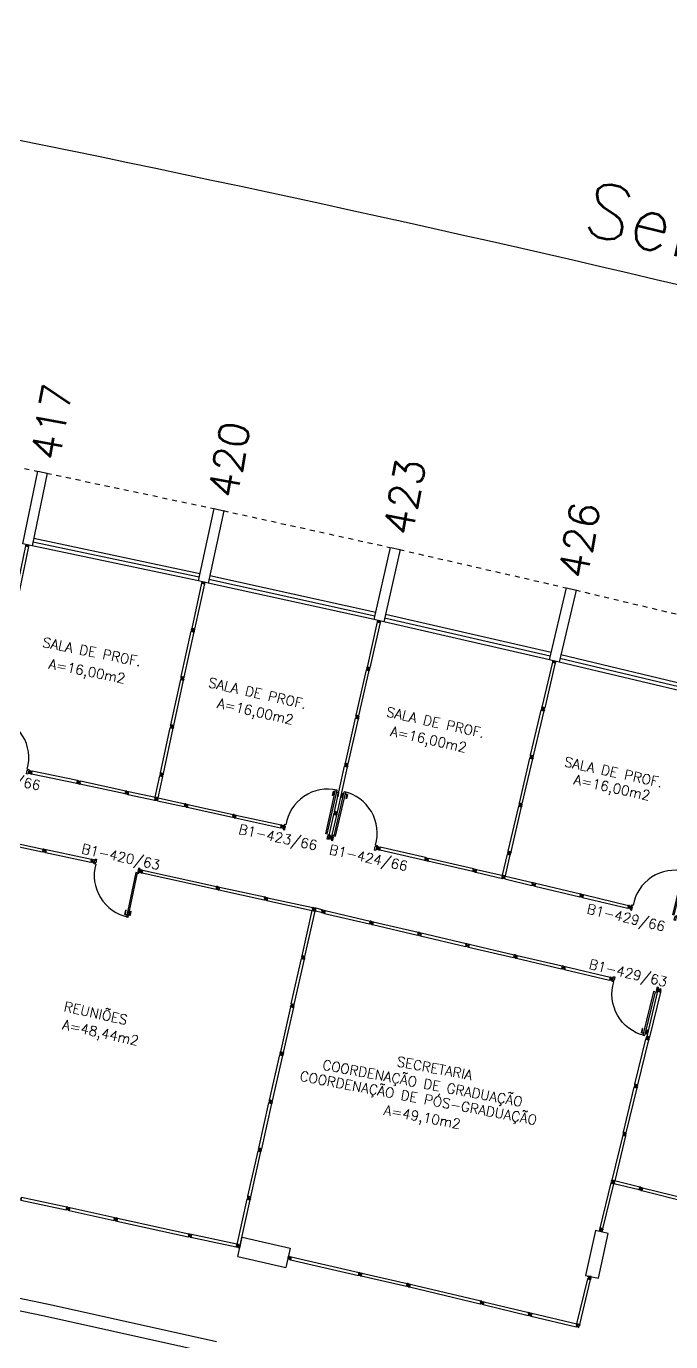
# Model space of a CAD drawing. Extents: x 26 to 324, y 73 to 188.
# Drawn here: x 267.13 to 280.2, y 152.13 to 178.81 of the extents above; entities that cross this region are included whole.
import ezdxf

# ---------------------------------------------------------------- set-up
doc = ezdxf.new("R2010")
doc.units = 0
doc.header["$LTSCALE"] = 0.01
doc.header["$MEASUREMENT"] = 0
doc.linetypes.add('HIDDEN2', pattern=[0.1875, 0.125, -0.0625])
doc.layers.get('0').update_dxf_attribs({"linetype": 'CONTINUOUS'})
doc.layers.get('DEFPOINTS').update_dxf_attribs({"linetype": 'CONTINUOUS'})
for name, color, linetype in [('BANC', 2, 'CONTINUOUS'), ('DIV', 2, 'CONTINUOUS'), ('ESQ', 1, 'CONTINUOUS'), ('ESTR', 3, 'CONTINUOUS'), ('NOPILAR1', 2, 'CONTINUOUS'), ('PROJ', 1, 'HIDDEN2'), ('TEXTO', 2, 'CONTINUOUS'), ('TEXTO-ENDEREÇO', 2, 'CONTINUOUS'), ('USO1', 2, 'CONTINUOUS'), ('ÁREA', 2, 'CONTINUOUS')]:
    doc.layers.add(name, color=color, linetype=linetype)
doc.styles.add('1', font='romans.shx')
doc.styles.add('NOPILAR', font='simplex.shx', dxfattribs={"height": 0.6})
doc.styles.add('UNB-100', font='simplex.shx', dxfattribs={"height": 0.2})
doc.styles.add('UNB-100-1', font='simplex.shx', dxfattribs={"height": 0.2})
doc.dimstyles.new('1-600', dxfattribs={"dimtxt": 1.1, "dimasz": 2.5, "dimexe": 2, "dimexo": 4, "dimgap": 0.2, "dimtad": 1, "dimdec": 0, "dimzin": 4, "dimdsep": 46, "dimlunit": 6, "dimtxsty": '1', "dimblk1": 'NONE', "dimblk2": 'NONE', "dimsah": 1, "dimcen": 0, "dimclrd": 2, "dimclre": 2, "dimclrt": 2, "dimadec": 0, "dimazin": 0, "dimtfac": 1, "dimtdec": 0, "dimtmove": 2, "dimatfit": 3, "dimldrblk": 'NONE', "dimfxl": 0, "dimtolj": 1, "dimtzin": 0, "dimarcsym": 0})

# ---------------------------------------------------------------- blocks, each defined once
blk = doc.blocks.new('DIVMT-SLC')
for p, q in [((-0.03, 0.03), (-0.03, 0.006)), ((-0.008, 0.03), (-0.03, 0.03)), ((-0.0185, 0.006), (-0.03, 0.006)), ((-0.0185, -0.006), (-0.0185, 0.006)), ((-0.008, 0.03), (-0.008, 0.02)), ((-0.008, 0.02), (0.008, 0.02)), ((-0.0051, 0), (0.0051, 0)), ((0.0051, 0), (-0.0051, 0)), ((-0.0051, 0), (0.0051, 0)), ((0, -0.0051), (0, 0.0051)), ((0, 0.0051), (0, -0.0051)), ((0.008, 0.03), (0.008, 0.02)), ((0.008, 0.03), (0.03, 0.03)), ((0.0205, 0.006), (0.03, 0.006)), ((0.0205, -0.006), (0.0205, 0.006)), ((0.0205, 0.006), (0.0205, -0.006)), ((0.0205, 0.006), (0.03, 0.006)), ((0.97, 0.03), (0.03, 0.03)), ((0.03, 0.006), (0.03, 0.03)), ((0.03, -0.03), (0.03, 0.03)), ((0.03, -0.005), (0.03, 0.005)), ((0.97, -0.03), (0.97, 0.03)), ((0.97, 0.03), (0.97, 0.009)), ((0.97, 0.009), (0.97, 0.027)), ((0.9795, 0.006), (0.97, 0.006)), ((0.97, -0.005), (0.97, 0.005)), ((0.9795, 0.006), (0.9795, -0.006)), ((1.0051, 0), (0.9949, 0)), ((1, 0.0051), (1, -0.0051)), ((-0.0185, -0.006), (-0.03, -0.006)), ((-0.03, -0.03), (-0.03, -0.006)), ((-0.008, -0.03), (-0.03, -0.03)), ((-0.008, -0.03), (-0.008, -0.02)), ((-0.008, -0.02), (0.008, -0.02)), ((0.008, -0.03), (0.008, -0.02)), ((0.008, -0.03), (0.03, -0.03)), ((0.0205, -0.006), (0.03, -0.006)), ((0.0205, -0.006), (0.03, -0.006)), ((0.03, -0.006), (0.03, -0.03)), ((0.97, -0.03), (0.03, -0.03)), ((0.9795, -0.006), (0.97, -0.006)), ((0.97, -0.009), (0.97, -0.027))]:
    blk.add_line(p, q)
blk = doc.blocks.new('MTT-SLC')
for p, q in [((-0.008, 0.03), (-0.03, 0.03)), ((-0.03, 0.03), (-0.03, 0.006)), ((-0.0185, 0.006), (-0.03, 0.006)), ((-0.0185, -0.006), (-0.0185, 0.006)), ((-0.008, 0.03), (-0.008, 0.02)), ((-0.008, 0.02), (0.008, 0.02)), ((-0.0051, 0), (0.0051, 0)), ((0, -0.0051), (0, 0.0051)), ((0.008, 0.03), (0.03, 0.03)), ((0.008, 0.03), (0.008, 0.02)), ((0.0205, -0.006), (0.0205, 0.006)), ((0.0205, 0.006), (0.03, 0.006)), ((0.03, 0.006), (0.03, 0.03)), ((-0.03, -0.03), (-0.03, -0.006)), ((-0.0185, -0.006), (-0.03, -0.006)), ((-0.008, -0.03), (-0.03, -0.03)), ((-0.008, -0.02), (0.008, -0.02)), ((-0.008, -0.03), (-0.008, -0.02)), ((0.008, -0.03), (0.008, -0.02)), ((0.008, -0.03), (0.03, -0.03)), ((0.0205, -0.006), (0.03, -0.006)), ((0.03, -0.006), (0.03, -0.03))]:
    blk.add_line(p, q)
blk = doc.blocks.new('DIV-SLC')
for p, q in [((-0.0051, 0), (0.0051, 0)), ((0, -0.0051), (0, 0.0051)), ((0.0205, 0.006), (0.03, 0.006)), ((0.0205, -0.006), (0.0205, 0.006)), ((0.03, 0.03), (0.97, 0.03)), ((0.03, 0.03), (0.03, -0.03)), ((0.03, 0.009), (0.03, 0.027)), ((0.03, 0.005), (0.03, -0.005)), ((0.97, 0.03), (0.97, -0.03)), ((0.9795, 0.006), (0.97, 0.006)), ((0.97, 0.005), (0.97, -0.005)), ((0.9795, -0.006), (0.9795, 0.006)), ((1.0051, 0), (0.9949, 0)), ((0.9949, 0), (1.0051, 0)), ((1, -0.0051), (1, 0.0051)), ((0.0205, -0.006), (0.03, -0.006)), ((0.03, -0.03), (0.03, -0.009)), ((0.03, -0.009), (0.03, -0.027)), ((0.03, -0.03), (0.97, -0.03)), ((0.9795, -0.006), (0.97, -0.006))]:
    blk.add_line(p, q)
blk = doc.blocks.new('PDV2E-SLC')
at = {"layer": 'DIV', "color": 1}
for p, q in [((0.023, 0.925), (0.063, 0.925)), ((0.023, 0.925), (0.023, 0.835)), ((0.033, 0.835), (0.023, 0.835)), ((0.033, 0.915), (0.063, 0.915)), ((0.033, 0.915), (0.033, 0.835)), ((0.138, 0.925), (0.097, 0.925)), ((0.128, 0.915), (0.097, 0.915)), ((0.128, 0.915), (0.128, 0.835)), ((0.128, 0.835), (0.137, 0.835)), ((0.138, 0.925), (0.138, 0.835))]:
    blk.add_line(p, q, dxfattribs=at)
at = {"layer": 'DIV'}
for p, q in [((0.065, 0.05), (0.065, 0.965)), ((0.095, 0.965), (0.065, 0.965)), ((0.095, 0.05), (0.095, 0.965)), ((0.049, 0.05), (0.029, 0.05)), ((0.029, 0.05), (0.029, 0.035)), ((0.029, 0.035), (0.029, -0.035)), ((0.049, 0.02), (0.049, 0.05)), ((0.049, 0.02), (0.059, 0.02)), ((0.059, -0.05), (0.059, 0.02)), ((0.065, 0.05), (0.095, 0.05)), ((0.928, -0.05), (0.928, 0.02)), ((0.938, 0.02), (0.928, 0.02)), ((0.938, 0.05), (0.958, 0.05)), ((0.938, 0.02), (0.938, 0.05)), ((0.958, 0.05), (0.958, 0.035)), ((0.958, 0.035), (0.958, -0.035)), ((0.029, -0.035), (0.029, -0.05)), ((0.029, -0.05), (0.059, -0.05)), ((0.958, -0.05), (0.928, -0.05)), ((0.958, -0.035), (0.958, -0.05))]:
    blk.add_line(p, q, dxfattribs=at)
at = {"layer": 'DIV', "color": 1}
blk.add_arc((0.062, 0.1), 0.865, 356.6786, 90, dxfattribs=at)
blk = doc.blocks.new('DIVINI-SLC')
for p, q in [((-0.005, 0), (0.005, 0)), ((-0.005, 0), (0.005, 0)), ((0.008, 0.02), (0, 0.02)), ((0, 0.001), (0, 0.02)), ((0, -0.005), (0, 0.005)), ((0, -0.005), (0, 0.005)), ((0, -0.02), (0, 0.001)), ((0.008, 0.03), (0.03, 0.03)), ((0.008, 0.03), (0.008, 0.02)), ((0.02, 0.006), (0.03, 0.006)), ((0.02, 0.006), (0.02, -0.006)), ((0.02, -0.006), (0.02, 0.006)), ((0.02, 0.006), (0.03, 0.006)), ((0.02, -0.004), (0.02, 0.004)), ((0.023, 0.006), (0.027, 0.006)), ((0.03, -0.03), (0.03, 0.03)), ((0.03, 0.03), (0.03, -0.03)), ((0.03, 0.03), (0.97, 0.03)), ((0.03, 0.009), (0.03, 0.027)), ((0.03, 0.009), (0.03, 0.027)), ((0.03, -0.005), (0.03, 0.005)), ((0.03, 0.005), (0.03, -0.005)), ((0.97, 0.03), (0.97, -0.03)), ((0.98, 0.006), (0.97, 0.006)), ((0.97, 0.005), (0.97, -0.005)), ((0.98, -0.006), (0.98, 0.006)), ((0.995, 0), (1.005, 0)), ((1.005, 0), (0.995, 0)), ((1, -0.005), (1, 0.005)), ((0, -0.02), (0.008, -0.02)), ((0.008, -0.03), (0.008, -0.02)), ((0.008, -0.03), (0.03, -0.03)), ((0.02, -0.006), (0.03, -0.006)), ((0.02, -0.006), (0.03, -0.006)), ((0.023, -0.006), (0.027, -0.006)), ((0.03, -0.009), (0.03, -0.027)), ((0.03, -0.009), (0.03, -0.027)), ((0.03, -0.03), (0.03, -0.009)), ((0.03, -0.03), (0.97, -0.03)), ((0.98, -0.006), (0.97, -0.006))]:
    blk.add_line(p, q)
blk = doc.blocks.new('MDIVMT-SLC')
for p, q in [((-0.03, 0.03), (-0.03, 0.006)), ((-0.008, 0.03), (-0.03, 0.03)), ((-0.0185, 0.006), (-0.03, 0.006)), ((-0.0185, -0.006), (-0.0185, 0.006)), ((-0.008, 0.03), (-0.008, 0.02)), ((-0.008, 0.02), (0.008, 0.02)), ((-0.0051, 0), (0.0051, 0)), ((-0.0051, 0), (0.0051, 0)), ((0, -0.0051), (0, 0.0051)), ((0, -0.0051), (0, 0.0051)), ((0.008, 0.03), (0.008, 0.02)), ((0.008, 0.03), (0.03, 0.03)), ((0.0205, 0.006), (0.03, 0.006)), ((0.0205, -0.006), (0.0205, 0.006)), ((0.0205, 0.006), (0.03, 0.006)), ((0.0205, -0.006), (0.0205, 0.006)), ((0.03, 0.03), (0.03, -0.03)), ((0.03, 0.03), (0.47, 0.03)), ((0.03, 0.006), (0.03, 0.03)), ((0.03, 0.009), (0.03, 0.027)), ((0.03, 0.005), (0.03, -0.005)), ((0.47, 0.03), (0.47, -0.03)), ((0.4795, 0.006), (0.47, 0.006)), ((0.47, 0.005), (0.47, -0.005)), ((0.4795, -0.006), (0.4795, 0.006)), ((0.4949, 0), (0.5051, 0)), ((0.5051, 0), (0.4949, 0)), ((0.5, -0.0051), (0.5, 0.0051)), ((-0.0185, -0.006), (-0.03, -0.006)), ((-0.03, -0.03), (-0.03, -0.006)), ((-0.008, -0.03), (-0.03, -0.03)), ((-0.008, -0.03), (-0.008, -0.02)), ((-0.008, -0.02), (0.008, -0.02)), ((0.008, -0.03), (0.008, -0.02)), ((0.008, -0.03), (0.03, -0.03)), ((0.0205, -0.006), (0.03, -0.006)), ((0.0205, -0.006), (0.03, -0.006)), ((0.03, -0.006), (0.03, -0.03)), ((0.03, -0.03), (0.03, -0.009)), ((0.03, -0.009), (0.03, -0.027)), ((0.03, -0.03), (0.47, -0.03)), ((0.4795, -0.006), (0.47, -0.006))]:
    blk.add_line(p, q)
blk = doc.blocks.new('PDV2D-SLC')
at = {"layer": 'DIV'}
for p, q in [((0.03, 0.05), (0.06, 0.05)), ((0.03, 0.035), (0.03, 0.05)), ((0.03, -0.035), (0.03, 0.035)), ((0.06, 0.05), (0.06, -0.02)), ((0.941, 0.05), (0.941, -0.02)), ((0.971, 0.05), (0.941, 0.05)), ((0.971, 0.035), (0.971, 0.05)), ((0.971, -0.035), (0.971, 0.035)), ((0.03, -0.05), (0.03, -0.035)), ((0.05, -0.05), (0.03, -0.05)), ((0.05, -0.02), (0.06, -0.02)), ((0.05, -0.02), (0.05, -0.05)), ((0.079, -0.05), (0.109, -0.05)), ((0.079, -0.05), (0.079, -0.965)), ((0.109, -0.05), (0.109, -0.965)), ((0.951, -0.02), (0.941, -0.02)), ((0.951, -0.02), (0.951, -0.05)), ((0.951, -0.05), (0.971, -0.05)), ((0.971, -0.05), (0.971, -0.035)), ((0.109, -0.965), (0.079, -0.965))]:
    blk.add_line(p, q, dxfattribs=at)
at = {"layer": 'DIV', "color": 1}
for p, q in [((0.036, -0.925), (0.036, -0.835)), ((0.046, -0.835), (0.036, -0.835)), ((0.036, -0.925), (0.076, -0.925)), ((0.046, -0.915), (0.046, -0.835)), ((0.046, -0.915), (0.076, -0.915)), ((0.141, -0.915), (0.111, -0.915)), ((0.151, -0.925), (0.111, -0.925)), ((0.141, -0.915), (0.141, -0.835)), ((0.141, -0.835), (0.151, -0.835)), ((0.151, -0.925), (0.151, -0.835))]:
    blk.add_line(p, q, dxfattribs=at)
blk.add_arc((0.076, -0.1), 0.865, 270, 3.3214, dxfattribs=at)
blk = doc.blocks.new('*D31')
at = {"color": 2, "linetype": 'ByBlock'}
for p, q in [((264.745, 174.395), (265.62, 178.807)), ((300.445, 165.72), (301.692, 170.041))]:
    blk.add_line(p, q, dxfattribs=at)
blk.add_arc((180.759, -249.008), 434.15, 73.90244, 78.78048, dxfattribs=at)
at = {"layer": 'DEFPOINTS', "color": 0, "linetype": 'ByBlock'}
for p in [(289.253, 171.368), (263.967, 170.471), (263.675, 169), (299.336, 161.877), (298.92, 160.435)]:
    blk.add_point(p, dxfattribs=at)
at = {"color": 2, "linetype": 'ByBlock', "insert": (283.498, 173.772), "char_height": 1.1, "attachment_point": 5, "rotation": 346.3415, "style": '1'}
blk.add_mtext('\\A1;Serviço Social', dxfattribs=at)
blk = doc.blocks.new('_NONE')
at = {"color": 0, "linetype": 'ByBlock'}
blk.add_circle((0, 0), 0.25, dxfattribs=at)
blk = doc.blocks.new('PILAR-SLC')
blk.add_lwpolyline([(0.2, 0), (0.2, -1.5), (0, -1.5), (0, 0)], close=True)

msp = doc.modelspace()

# ---------------------------------------------------------------- linework, layer by layer
at = {"layer": 'BANC'}
for p, q in [((267.552, 152.891), (264.11, 153.62)), ((267.5, 152.647), (264.058, 153.375)), ((270.99, 152.133), (267.554, 152.891)), ((270.936, 151.889), (267.5, 152.647))]:
    msp.add_line(p, q, dxfattribs=at)
at = {"layer": 'DIV'}
for p, q in [((269.853, 163.665), (269.841, 163.606)), ((269.848, 163.64), (269.846, 163.631)), ((269.855, 163.628), (269.846, 163.63)), ((269.857, 163.639), (269.848, 163.641)), ((269.855, 163.628), (269.857, 163.639)), ((269.881, 163.628), (269.871, 163.63)), ((269.871, 163.63), (269.881, 163.628)), ((269.875, 163.624), (269.877, 163.634)), ((269.136, 163.241), (269.141, 163.264)), ((269.153, 163.262), (269.141, 163.264)), ((269.149, 163.299), (269.144, 163.276)), ((269.155, 163.274), (269.144, 163.276)), ((269.17, 163.295), (269.149, 163.299)), ((269.153, 163.262), (269.155, 163.274)), ((269.167, 163.265), (269.177, 163.263)), ((269.167, 163.265), (269.177, 163.263)), ((269.17, 163.295), (269.168, 163.285)), ((269.168, 163.285), (269.184, 163.282)), ((269.171, 163.259), (269.173, 163.269)), ((269.171, 163.259), (269.173, 163.269)), ((269.186, 163.292), (269.184, 163.282)), ((269.186, 163.292), (269.207, 163.287)), ((269.191, 163.254), (269.193, 163.266)), ((269.191, 163.254), (269.193, 163.266)), ((269.191, 163.254), (269.2, 163.252)), ((269.191, 163.254), (269.2, 163.252)), ((269.193, 163.266), (269.203, 163.264)), ((269.193, 163.266), (269.203, 163.264)), ((269.207, 163.287), (269.195, 163.228)), ((269.2, 163.252), (269.195, 163.228)), ((269.195, 163.228), (269.2, 163.249)), ((269.2, 163.249), (269.196, 163.231)), ((269.202, 163.263), (269.2, 163.253)), ((269.203, 163.264), (269.207, 163.287)), ((269.203, 163.267), (269.207, 163.284)), ((269.207, 163.287), (269.75, 163.174)), ((269.158, 163.236), (269.136, 163.241)), ((269.158, 163.236), (269.16, 163.246)), ((269.16, 163.246), (269.176, 163.243)), ((269.174, 163.233), (269.176, 163.243)), ((269.174, 163.233), (269.195, 163.228)), ((269.195, 163.228), (269.738, 163.115)), ((269.793, 163.103), (270.337, 162.983)), ((269.806, 163.162), (270.35, 163.042)), ((270.35, 163.042), (270.337, 162.983)), ((270.342, 163.007), (270.337, 162.983)), ((270.358, 162.978), (270.337, 162.983)), ((270.344, 163.017), (270.342, 163.008)), ((270.351, 163.005), (270.342, 163.007)), ((270.351, 163.005), (270.342, 163.007)), ((270.345, 163.018), (270.35, 163.042)), ((270.354, 163.016), (270.345, 163.018)), ((270.354, 163.016), (270.345, 163.018)), ((270.371, 163.037), (270.35, 163.042)), ((270.351, 163.005), (270.354, 163.016)), ((270.354, 163.016), (270.351, 163.005)), ((270.358, 162.978), (270.361, 162.988)), ((270.376, 162.985), (270.361, 162.988)), ((270.378, 163.005), (270.368, 163.007)), ((270.368, 163.007), (270.378, 163.005)), ((270.378, 163.005), (270.368, 163.007)), ((270.371, 163.037), (270.369, 163.027)), ((270.385, 163.024), (270.369, 163.027)), ((270.372, 163.001), (270.374, 163.011)), ((270.374, 163.011), (270.372, 163.001)), ((270.374, 162.975), (270.376, 162.985)), ((270.387, 163.034), (270.385, 163.024)), ((270.387, 163.034), (270.408, 163.029)), ((270.392, 163.008), (270.389, 162.996)), ((270.389, 162.996), (270.401, 162.994)), ((270.392, 163.008), (270.403, 163.005)), ((270.396, 162.97), (270.401, 162.994)), ((270.408, 163.029), (270.403, 163.005)), ((270.374, 162.975), (270.396, 162.97)), ((265.96, 162.383), (267.464, 162.065)), ((265.972, 162.442), (267.476, 162.123)), ((267.476, 162.123), (267.464, 162.065)), ((267.469, 162.088), (267.464, 162.065)), ((267.485, 162.06), (267.464, 162.065)), ((267.471, 162.099), (267.469, 162.089)), ((267.478, 162.086), (267.469, 162.088)), ((267.478, 162.086), (267.469, 162.088)), ((267.471, 162.1), (267.476, 162.123)), ((267.48, 162.098), (267.471, 162.1)), ((267.48, 162.098), (267.471, 162.1)), ((267.497, 162.119), (267.476, 162.123)), ((267.478, 162.086), (267.48, 162.098)), ((267.48, 162.098), (267.478, 162.086)), ((267.485, 162.06), (267.487, 162.07)), ((267.503, 162.067), (267.487, 162.07)), ((267.504, 162.087), (267.494, 162.089)), ((267.494, 162.089), (267.504, 162.087)), ((267.504, 162.087), (267.494, 162.089)), ((267.497, 162.119), (267.495, 162.109)), ((267.511, 162.106), (267.495, 162.109)), ((267.498, 162.083), (267.5, 162.093)), ((267.5, 162.093), (267.498, 162.083)), ((267.501, 162.057), (267.503, 162.067)), ((267.501, 162.057), (267.522, 162.052)), ((267.513, 162.116), (267.511, 162.106)), ((267.513, 162.116), (267.535, 162.111)), ((267.518, 162.09), (267.516, 162.078)), ((267.516, 162.078), (267.527, 162.076)), ((267.518, 162.09), (267.53, 162.088)), ((267.522, 162.052), (267.527, 162.076)), ((267.535, 162.111), (267.53, 162.088)), ((276.905, 162.078), (276.892, 162.02)), ((276.9, 162.054), (276.897, 162.044)), ((276.906, 162.041), (276.897, 162.043)), ((276.909, 162.053), (276.9, 162.055)), ((276.906, 162.041), (276.909, 162.053)), ((276.923, 162.044), (276.933, 162.041)), ((276.933, 162.041), (276.923, 162.044)), ((276.927, 162.037), (276.929, 162.047)), ((269.433, 161.71), (269.42, 161.651)), ((269.425, 161.675), (269.42, 161.651)), ((269.442, 161.646), (269.42, 161.651)), ((269.428, 161.685), (269.425, 161.676)), ((269.435, 161.673), (269.425, 161.675)), ((269.435, 161.673), (269.425, 161.675)), ((269.428, 161.686), (269.433, 161.71)), ((269.437, 161.684), (269.428, 161.686)), ((269.437, 161.684), (269.428, 161.686)), ((269.454, 161.705), (269.433, 161.71)), ((269.435, 161.673), (269.437, 161.684)), ((269.437, 161.684), (269.435, 161.673)), ((269.442, 161.646), (269.444, 161.656)), ((269.459, 161.653), (269.444, 161.656)), ((269.451, 161.675), (269.461, 161.673)), ((269.461, 161.673), (269.451, 161.675)), ((269.451, 161.675), (269.461, 161.673)), ((269.461, 161.673), (269.451, 161.675)), ((269.454, 161.705), (269.452, 161.695)), ((269.468, 161.692), (269.452, 161.695)), ((269.455, 161.669), (269.457, 161.679)), ((269.455, 161.669), (269.457, 161.679)), ((269.457, 161.679), (269.455, 161.669)), ((269.457, 161.643), (269.459, 161.653)), ((269.47, 161.702), (269.468, 161.692)), ((269.47, 161.702), (269.492, 161.697)), ((269.475, 161.676), (269.473, 161.664)), ((269.473, 161.664), (269.484, 161.662)), ((269.475, 161.676), (269.486, 161.673)), ((269.475, 161.664), (269.477, 161.675)), ((269.475, 161.664), (269.484, 161.662)), ((269.477, 161.675), (269.486, 161.673)), ((269.492, 161.697), (269.479, 161.638)), ((269.479, 161.638), (269.484, 161.662)), ((269.483, 161.659), (269.479, 161.641)), ((269.479, 161.638), (269.483, 161.659)), ((269.486, 161.672), (269.484, 161.663)), ((269.492, 161.697), (269.486, 161.673)), ((269.487, 161.676), (269.491, 161.694)), ((269.492, 161.697), (270.992, 161.365)), ((276.19, 161.665), (276.195, 161.688)), ((276.211, 161.66), (276.19, 161.665)), ((276.207, 161.685), (276.195, 161.688)), ((276.203, 161.723), (276.198, 161.7)), ((276.209, 161.697), (276.198, 161.7)), ((276.225, 161.718), (276.203, 161.723)), ((276.207, 161.685), (276.209, 161.697)), ((276.211, 161.66), (276.214, 161.67)), ((276.214, 161.67), (276.229, 161.666)), ((276.221, 161.688), (276.231, 161.686)), ((276.221, 161.688), (276.231, 161.686)), ((276.225, 161.718), (276.223, 161.709)), ((276.223, 161.709), (276.238, 161.705)), ((276.225, 161.682), (276.227, 161.692)), ((276.225, 161.682), (276.227, 161.692)), ((276.227, 161.656), (276.229, 161.666)), ((276.227, 161.656), (276.249, 161.651)), ((276.24, 161.715), (276.238, 161.705)), ((276.24, 161.715), (276.262, 161.71)), ((276.245, 161.677), (276.247, 161.689)), ((276.245, 161.677), (276.247, 161.689)), ((276.245, 161.677), (276.254, 161.675)), ((276.245, 161.677), (276.254, 161.675)), ((276.247, 161.689), (276.256, 161.686)), ((276.247, 161.689), (276.256, 161.686)), ((276.262, 161.71), (276.249, 161.651)), ((276.254, 161.675), (276.249, 161.651)), ((276.253, 161.672), (276.249, 161.654)), ((276.249, 161.651), (276.253, 161.672)), ((276.249, 161.651), (276.789, 161.529)), ((276.256, 161.685), (276.254, 161.676)), ((276.256, 161.686), (276.262, 161.71)), ((276.257, 161.689), (276.261, 161.707)), ((276.262, 161.71), (276.802, 161.587)), ((269.457, 161.643), (269.479, 161.638)), ((269.479, 161.638), (270.98, 161.307)), ((276.836, 161.518), (277.386, 161.387)), ((276.85, 161.576), (277.4, 161.445)), ((277.4, 161.445), (277.386, 161.387)), ((277.391, 161.41), (277.386, 161.387)), ((277.407, 161.382), (277.386, 161.387)), ((277.401, 161.408), (277.391, 161.41)), ((277.401, 161.408), (277.391, 161.41)), ((277.394, 161.421), (277.392, 161.411)), ((277.394, 161.422), (277.4, 161.445)), ((277.404, 161.42), (277.394, 161.422)), ((277.404, 161.42), (277.394, 161.422)), ((277.421, 161.44), (277.4, 161.445)), ((277.401, 161.408), (277.404, 161.42)), ((277.404, 161.42), (277.401, 161.408)), ((277.407, 161.382), (277.41, 161.391)), ((277.425, 161.388), (277.41, 161.391)), ((277.427, 161.408), (277.417, 161.41)), ((277.417, 161.41), (277.427, 161.408)), ((277.427, 161.408), (277.417, 161.41)), ((277.421, 161.44), (277.419, 161.43)), ((277.434, 161.427), (277.419, 161.43)), ((277.421, 161.404), (277.423, 161.414)), ((277.423, 161.414), (277.421, 161.404)), ((277.423, 161.378), (277.425, 161.388)), ((277.437, 161.436), (277.434, 161.427)), ((277.437, 161.436), (277.458, 161.431)), ((277.441, 161.41), (277.439, 161.399)), ((277.439, 161.399), (277.45, 161.396)), ((277.441, 161.41), (277.453, 161.408)), ((277.444, 161.373), (277.45, 161.396)), ((277.458, 161.431), (277.453, 161.408)), ((270.992, 161.365), (270.98, 161.307)), ((270.985, 161.33), (270.98, 161.307)), ((271.001, 161.302), (270.98, 161.307)), ((270.987, 161.341), (270.985, 161.331)), ((270.994, 161.328), (270.985, 161.33)), ((270.994, 161.328), (270.985, 161.33)), ((270.987, 161.342), (270.992, 161.365)), ((270.997, 161.34), (270.987, 161.342)), ((270.997, 161.34), (270.987, 161.342)), ((271.014, 161.361), (270.992, 161.365)), ((270.994, 161.328), (270.997, 161.34)), ((270.997, 161.34), (270.994, 161.328)), ((271.001, 161.302), (271.003, 161.312)), ((271.019, 161.308), (271.003, 161.312)), ((271.02, 161.329), (271.01, 161.331)), ((271.01, 161.331), (271.02, 161.329)), ((271.02, 161.329), (271.01, 161.331)), ((271.014, 161.361), (271.012, 161.351)), ((271.027, 161.347), (271.012, 161.351)), ((271.014, 161.325), (271.016, 161.335)), ((271.016, 161.335), (271.014, 161.325)), ((271.017, 161.299), (271.019, 161.308)), ((271.017, 161.299), (271.038, 161.294)), ((271.03, 161.357), (271.027, 161.347)), ((271.03, 161.357), (271.051, 161.353)), ((271.035, 161.332), (271.032, 161.32)), ((271.032, 161.32), (271.043, 161.317)), ((271.035, 161.332), (271.046, 161.329)), ((271.038, 161.294), (271.043, 161.317)), ((271.051, 161.353), (271.046, 161.329)), ((277.423, 161.378), (277.444, 161.373)), ((273.121, 160.833), (272.991, 160.863)), ((273.135, 160.891), (273.004, 160.922)), ((279.968, 159.261), (279.978, 159.259)), ((279.972, 159.255), (279.974, 159.265)), ((272.306, 157.973), (272.315, 157.971)), ((272.309, 157.967), (272.312, 157.977)), ((272.329, 157.962), (272.332, 157.974)), ((272.329, 157.962), (272.338, 157.96)), ((272.332, 157.974), (272.341, 157.971)), ((272.346, 157.995), (272.333, 157.936)), ((272.333, 157.936), (272.338, 157.957)), ((272.338, 157.957), (272.334, 157.939)), ((272.341, 157.971), (272.339, 157.961)), ((272.342, 157.974), (272.346, 157.992)), ((279.023, 155.375), (279.033, 155.372)), ((279.033, 155.372), (279.023, 155.375)), ((279.029, 155.378), (279.027, 155.368)), ((279.049, 155.374), (279.047, 155.363)), ((279.047, 155.363), (279.056, 155.36)), ((279.049, 155.374), (279.059, 155.372)), ((279.05, 155.337), (279.064, 155.395)), ((279.561, 155.211), (279.05, 155.337)), ((279.056, 155.361), (279.058, 155.371)), ((279.575, 155.269), (279.064, 155.395)), ((279.561, 155.211), (279.575, 155.269)), ((279.569, 155.245), (279.575, 155.269)), ((279.578, 155.243), (279.569, 155.245)), ((279.578, 155.243), (279.569, 155.245)), ((279.575, 155.269), (279.57, 155.248)), ((279.57, 155.248), (279.574, 155.266)), ((279.596, 155.263), (279.575, 155.269)), ((279.596, 155.263), (279.594, 155.254)), ((279.609, 155.25), (279.594, 155.254)), ((279.612, 155.26), (279.609, 155.25)), ((279.612, 155.26), (279.633, 155.254)), ((279.633, 155.254), (279.627, 155.231)), ((279.566, 155.234), (279.561, 155.211)), ((279.566, 155.231), (279.561, 155.213)), ((279.582, 155.205), (279.561, 155.211)), ((279.576, 155.232), (279.566, 155.234)), ((279.576, 155.232), (279.566, 155.234)), ((279.567, 155.235), (279.569, 155.244)), ((279.578, 155.243), (279.576, 155.232)), ((279.578, 155.243), (279.576, 155.232)), ((279.582, 155.205), (279.584, 155.215)), ((279.6, 155.211), (279.584, 155.215)), ((279.602, 155.231), (279.592, 155.234)), ((279.602, 155.231), (279.592, 155.234)), ((279.598, 155.237), (279.596, 155.227)), ((279.598, 155.237), (279.596, 155.227)), ((279.597, 155.201), (279.6, 155.211)), ((279.597, 155.201), (279.619, 155.196)), ((279.616, 155.234), (279.613, 155.222)), ((279.613, 155.222), (279.625, 155.219)), ((279.616, 155.234), (279.627, 155.231)), ((279.619, 155.196), (279.625, 155.219)), ((268.939, 154.617), (268.949, 154.615)), ((268.943, 154.611), (268.945, 154.621)), ((268.963, 154.606), (268.965, 154.618)), ((268.963, 154.606), (268.972, 154.604)), ((268.965, 154.618), (268.975, 154.616)), ((268.98, 154.639), (268.967, 154.58)), ((268.967, 154.58), (268.971, 154.601)), ((268.967, 154.58), (270.418, 154.261)), ((268.971, 154.601), (268.968, 154.583)), ((268.974, 154.615), (268.972, 154.605)), ((268.975, 154.619), (268.979, 154.636)), ((268.98, 154.639), (270.431, 154.32)), ((270.431, 154.32), (270.418, 154.261)), ((270.424, 154.284), (270.418, 154.261)), ((270.44, 154.256), (270.418, 154.261)), ((270.426, 154.295), (270.424, 154.285)), ((270.433, 154.282), (270.424, 154.284)), ((270.433, 154.282), (270.424, 154.284)), ((270.426, 154.296), (270.431, 154.32)), ((270.435, 154.294), (270.426, 154.296)), ((270.435, 154.294), (270.426, 154.296)), ((270.453, 154.315), (270.431, 154.32)), ((270.433, 154.282), (270.435, 154.294)), ((270.435, 154.294), (270.433, 154.282)), ((270.44, 154.256), (270.442, 154.266)), ((270.458, 154.263), (270.442, 154.266)), ((270.459, 154.283), (270.449, 154.285)), ((270.449, 154.285), (270.459, 154.283)), ((270.459, 154.283), (270.449, 154.285)), ((270.453, 154.315), (270.451, 154.305)), ((270.466, 154.302), (270.451, 154.305)), ((270.453, 154.279), (270.455, 154.289)), ((270.455, 154.289), (270.453, 154.279)), ((270.456, 154.253), (270.458, 154.263)), ((270.456, 154.253), (270.477, 154.248)), ((270.468, 154.311), (270.466, 154.302)), ((270.468, 154.311), (270.49, 154.307)), ((270.474, 154.286), (270.471, 154.274)), ((270.471, 154.274), (270.482, 154.272)), ((270.474, 154.286), (270.485, 154.283)), ((270.477, 154.248), (270.482, 154.272)), ((270.49, 154.307), (270.485, 154.283)), ((271.42, 153.861), (271.509, 154.251)), ((271.509, 154.251), (272.484, 154.029)), ((278.756, 154.38), (278.77, 154.438)), ((278.762, 154.403), (278.756, 154.38)), ((278.777, 154.374), (278.756, 154.38)), ((278.761, 154.4), (278.757, 154.383)), ((278.762, 154.404), (278.764, 154.414)), ((278.771, 154.401), (278.762, 154.403)), ((278.771, 154.401), (278.762, 154.403)), ((278.765, 154.415), (278.77, 154.438)), ((278.77, 154.438), (278.765, 154.418)), ((278.765, 154.418), (278.77, 154.435)), ((278.774, 154.412), (278.765, 154.415)), ((278.774, 154.412), (278.765, 154.415)), ((278.792, 154.433), (278.77, 154.438)), ((278.774, 154.412), (278.771, 154.401)), ((278.774, 154.412), (278.771, 154.401)), ((278.777, 154.374), (278.78, 154.384)), ((278.795, 154.38), (278.78, 154.384)), ((278.797, 154.4), (278.787, 154.403)), ((278.797, 154.4), (278.787, 154.403)), ((278.792, 154.433), (278.789, 154.423)), ((278.805, 154.419), (278.789, 154.423)), ((278.793, 154.407), (278.791, 154.397)), ((278.793, 154.407), (278.791, 154.397)), ((278.793, 154.371), (278.795, 154.38)), ((278.793, 154.371), (278.814, 154.365)), ((278.807, 154.429), (278.805, 154.419)), ((278.807, 154.429), (278.829, 154.424)), ((278.812, 154.403), (278.809, 154.391)), ((278.809, 154.391), (278.82, 154.389)), ((278.812, 154.403), (278.823, 154.4)), ((278.814, 154.365), (278.82, 154.389)), ((278.829, 154.424), (278.823, 154.4)), ((271.429, 154.071), (271.439, 154.068)), ((271.433, 154.065), (271.435, 154.074)), ((271.453, 154.059), (271.455, 154.071)), ((271.453, 154.059), (271.462, 154.057)), ((271.455, 154.071), (271.465, 154.069)), ((271.47, 154.092), (271.457, 154.034)), ((271.461, 154.054), (271.457, 154.036)), ((271.457, 154.034), (271.461, 154.054)), ((271.464, 154.068), (271.462, 154.058)), ((271.465, 154.072), (271.469, 154.089)), ((272.484, 154.029), (272.395, 153.639)), ((271.42, 153.861), (272.395, 153.639)), ((272.447, 153.866), (272.434, 153.808)), ((272.439, 153.831), (272.434, 153.808)), ((272.455, 153.803), (272.434, 153.808)), ((272.441, 153.842), (272.439, 153.832)), ((272.448, 153.829), (272.439, 153.831)), ((272.448, 153.829), (272.439, 153.831)), ((272.442, 153.843), (272.447, 153.866)), ((272.451, 153.841), (272.442, 153.843)), ((272.451, 153.841), (272.442, 153.843)), ((272.468, 153.861), (272.447, 153.866)), ((272.448, 153.829), (272.451, 153.841)), ((272.451, 153.841), (272.448, 153.829)), ((272.455, 153.803), (272.457, 153.813)), ((272.473, 153.809), (272.457, 153.813)), ((272.464, 153.829), (272.474, 153.827)), ((272.474, 153.829), (272.465, 153.831)), ((272.465, 153.831), (272.474, 153.829)), ((272.474, 153.829), (272.465, 153.831)), ((272.468, 153.861), (272.466, 153.852)), ((272.482, 153.848), (272.466, 153.852)), ((272.468, 153.825), (272.471, 153.835)), ((272.471, 153.835), (272.468, 153.825)), ((272.468, 153.823), (272.47, 153.833)), ((272.471, 153.799), (272.473, 153.809)), ((272.471, 153.799), (272.492, 153.794)), ((272.484, 153.858), (272.482, 153.848)), ((272.484, 153.858), (272.505, 153.853)), ((272.489, 153.832), (272.486, 153.82)), ((272.486, 153.82), (272.497, 153.818)), ((272.488, 153.818), (272.49, 153.829)), ((272.488, 153.818), (272.497, 153.816)), ((272.489, 153.832), (272.5, 153.829)), ((272.49, 153.829), (272.5, 153.827)), ((272.505, 153.851), (272.492, 153.792)), ((272.492, 153.794), (272.497, 153.818)), ((272.492, 153.792), (272.496, 153.813)), ((272.496, 153.813), (272.492, 153.795)), ((272.492, 153.792), (273.868, 153.478)), ((272.499, 153.826), (272.497, 153.817)), ((272.505, 153.853), (272.5, 153.829)), ((272.5, 153.83), (272.504, 153.848)), ((272.505, 153.851), (273.881, 153.537)), ((273.881, 153.537), (273.868, 153.478)), ((273.873, 153.502), (273.868, 153.478)), ((273.889, 153.473), (273.868, 153.478)), ((273.876, 153.512), (273.873, 153.503)), ((273.882, 153.499), (273.873, 153.502)), ((273.882, 153.499), (273.873, 153.502)), ((273.876, 153.513), (273.881, 153.537)), ((273.885, 153.511), (273.876, 153.513)), ((273.885, 153.511), (273.876, 153.513)), ((273.903, 153.532), (273.881, 153.537)), ((273.882, 153.499), (273.885, 153.511)), ((273.885, 153.511), (273.882, 153.499)), ((273.889, 153.473), (273.892, 153.483)), ((273.907, 153.479), (273.892, 153.483)), ((273.909, 153.5), (273.899, 153.502)), ((273.899, 153.502), (273.909, 153.5)), ((273.909, 153.5), (273.899, 153.502)), ((273.903, 153.532), (273.9, 153.522)), ((273.916, 153.518), (273.9, 153.522)), ((273.903, 153.496), (273.905, 153.506)), ((273.905, 153.506), (273.903, 153.496)), ((273.905, 153.47), (273.907, 153.479)), ((273.905, 153.47), (273.926, 153.465)), ((273.918, 153.528), (273.916, 153.518)), ((273.918, 153.528), (273.94, 153.523)), ((273.923, 153.502), (273.92, 153.491)), ((273.92, 153.491), (273.932, 153.488)), ((273.923, 153.502), (273.934, 153.5)), ((273.926, 153.465), (273.932, 153.488)), ((273.94, 153.523), (273.934, 153.5)), ((274.877, 153.279), (274.887, 153.277)), ((274.881, 153.273), (274.883, 153.283)), ((274.9, 153.268), (274.903, 153.279)), ((274.9, 153.268), (274.91, 153.265)), ((274.903, 153.279), (274.912, 153.277)), ((274.918, 153.3), (274.904, 153.242)), ((274.904, 153.242), (274.909, 153.262)), ((274.904, 153.242), (276.338, 152.9)), ((274.909, 153.262), (274.905, 153.245)), ((274.912, 153.276), (274.91, 153.266)), ((274.913, 153.28), (274.917, 153.297)), ((274.918, 153.3), (276.352, 152.958)), ((276.352, 152.958), (276.338, 152.9)), ((276.344, 152.923), (276.338, 152.9)), ((276.36, 152.895), (276.338, 152.9)), ((276.346, 152.934), (276.344, 152.924)), ((276.353, 152.921), (276.344, 152.923)), ((276.353, 152.921), (276.344, 152.923)), ((276.347, 152.935), (276.352, 152.958)), ((276.356, 152.933), (276.347, 152.935)), ((276.356, 152.933), (276.347, 152.935)), ((276.374, 152.953), (276.352, 152.958)), ((276.353, 152.921), (276.356, 152.933)), ((276.356, 152.933), (276.353, 152.921)), ((276.36, 152.895), (276.362, 152.905)), ((276.377, 152.901), (276.362, 152.905)), ((276.379, 152.921), (276.369, 152.923)), ((276.369, 152.923), (276.379, 152.921)), ((276.379, 152.921), (276.369, 152.923)), ((276.374, 152.953), (276.371, 152.943)), ((276.387, 152.94), (276.371, 152.943)), ((276.373, 152.917), (276.376, 152.927)), ((276.376, 152.927), (276.373, 152.917)), ((276.375, 152.891), (276.377, 152.901)), ((276.375, 152.891), (276.397, 152.886)), ((276.389, 152.949), (276.387, 152.94)), ((276.389, 152.949), (276.41, 152.944)), ((276.394, 152.924), (276.391, 152.912)), ((276.391, 152.912), (276.402, 152.909)), ((276.394, 152.924), (276.405, 152.921)), ((276.397, 152.886), (276.402, 152.909)), ((276.41, 152.944), (276.405, 152.921))]:
    msp.add_line(p, q, dxfattribs=at)
msp.add_lwpolyline([(278.475, 153.476), (278.735, 153.419), (278.936, 154.33), (278.676, 154.387)], close=True, dxfattribs=at)
at = {"layer": 'ESQ'}
for p, q in [((270.64, 167.633), (267.266, 168.348)), ((270.655, 167.707), (267.282, 168.421)), ((270.624, 167.56), (267.251, 168.274)), ((274.187, 166.775), (270.819, 167.518)), ((274.203, 166.848), (270.836, 167.591)), ((274.219, 166.922), (270.852, 167.664)), ((277.742, 165.96), (274.382, 166.731)), ((277.759, 166.033), (274.398, 166.804)), ((277.776, 166.106), (274.415, 166.877)), ((281.309, 165.187), (277.955, 165.987)), ((281.326, 165.26), (277.972, 166.06)), ((281.291, 165.114), (277.937, 165.914))]:
    msp.add_line(p, q, dxfattribs=at)
at = {"layer": 'PROJ'}
for p, q in [((263.957, 170.473), (267.349, 169.786)), ((267.545, 169.745), (270.93, 169.029)), ((271.126, 168.986), (274.505, 168.241)), ((274.7, 168.197), (278.073, 167.423)), ((278.268, 167.377), (281.634, 166.575))]:
    msp.add_line(p, q, dxfattribs=at)

# ---------------------------------------------------------------- block references
at = {"layer": 'DIV'}
for name, p, rotation in [('DIVINI-SLC', (267.152, 168.295), 258.3861757123216), ('DIVINI-SLC', (270.721, 167.539), 257.8983757123216), ('DIVINI-SLC', (274.284, 166.753), 257.4105757123216), ('DIVMT-SLC', (270.512, 166.561), 257.6014592458077), ('DIVINI-SLC', (277.839, 165.937), 256.9227757123217), ('DIVMT-SLC', (274.066, 165.777), 257.1136592458077), ('DIVMT-SLC', (270.299, 165.584), 257.8526401987342), ('DIVMT-SLC', (277.613, 164.963), 256.6258592458077), ('PDV2E-SLC', (266.237, 163.887), 348.0120582532916), ('DIVMT-SLC', (270.088, 164.607), 257.7948040021593), ('DIVMT-SLC', (273.845, 164.802), 257.3648401987343), ('DIVMT-SLC', (273.625, 163.826), 257.3070040021593), ('DIVMT-SLC', (277.384, 163.99), 256.8770401987342), ('DIVMT-SLC', (267.216, 163.68), 348.1849395974363), ('MDIVMT-SLC', (269.77, 163.139), 77.80490666988075), ('MTT-SLC', (269.876, 163.629), 167.989606662322), ('DIVMT-SLC', (268.194, 163.473), 347.9604679424477), ('PDV2D-SLC', (273.302, 162.36), 167.4824976035728), ('PDV2E-SLC', (273.302, 162.36), 347.0364582532915), ('DIVMT-SLC', (271.349, 162.79), 167.5456233087274), ('DIVMT-SLC', (277.156, 163.016), 256.8192040021593), ('DIVMT-SLC', (272.326, 162.575), 167.5858485012792), ('MDIVMT-SLC', (273.295, 162.361), 77.31710666988076), ('MTT-SLC', (273.405, 162.851), 347.0573436579633), ('DIVMT-SLC', (268.478, 161.881), 168.070065763344), ('PDV2E-SLC', (269.456, 161.674), 168.0849796573629), ('DIVMT-SLC', (274.277, 162.136), 347.2093395974363), ('DIVMT-SLC', (275.252, 161.912), 346.9848679424476), ('MDIVMT-SLC', (276.813, 161.554), 76.82930666988075), ('MTT-SLC', (276.928, 162.042), 167.014006662322), ('PDV2D-SLC', (280.34, 160.713), 166.5068976035728), ('DIVMT-SLC', (278.395, 161.176), 166.5700233087274), ('DIVMT-SLC', (271.992, 161.115), 167.582265763344), ('DIVMT-SLC', (272.968, 160.899), 167.582265763344), ('DIVMT-SLC', (279.367, 160.945), 166.6102485012792), ('DIVMT-SLC', (272.968, 160.899), 257.3269788716892), ('MTT-SLC', (273.157, 160.855), 166.8292170700851), ('DIVMT-SLC', (274.131, 160.627), 166.8292170700851), ('DIVMT-SLC', (275.105, 160.399), 166.8292170700851), ('DIVMT-SLC', (276.078, 160.171), 166.8292170700851), ('DIVMT-SLC', (277.052, 159.944), 166.8292170700851), ('DIVMT-SLC', (272.749, 159.924), 257.2622992112164), ('DIVMT-SLC', (278.026, 159.716), 166.8292170700851), ('DIVMT-SLC', (279, 159.488), 166.8292170700851), ('DIVMT-SLC', (279.737, 158.288), 76.35138203681932), ('MTT-SLC', (279.973, 159.26), 256.3488394360863), ('MTT-SLC', (272.529, 158.948), 347.1792294060897), ('DIVMT-SLC', (279.737, 158.288), 256.2866992112163), ('DIVMT-SLC', (272.311, 157.972), 257.2401694566594), ('DIVMT-SLC', (279.499, 157.317), 256.503920507288), ('DIVMT-SLC', (272.09, 156.997), 257.3374319865706), ('MTT-SLC', (279.266, 156.345), 256.3118032267581), ('DIVMT-SLC', (271.869, 156.022), 257.3848506451483), ('DIVMT-SLC', (279.028, 155.373), 256.3618319865706), ('DIVMT-SLC', (280.568, 154.992), 166.0900103531744), ('DIV-SLC', (266.998, 155.037), 347.9703642060337), ('DIVMT-SLC', (271.65, 155.046), 257.3407629525587), ('MTT-SLC', (267.977, 154.832), 347.4650719777653), ('DIV-SLC', (267.977, 154.832), 347.2850340436183), ('MTT-SLC', (268.944, 154.616), 254.9985094508757), ('MTT-SLC', (271.434, 154.07), 347.1523019818994), ('DIVMT-SLC', (274.879, 153.279), 167.1748718363569), ('DIVMT-SLC', (278.556, 153.43), 256.3651629525587), ('MTT-SLC', (274.882, 153.278), 346.6645019818994), ('DIVMT-SLC', (277.347, 152.688), 166.6034596204563), ('DIVMT-SLC', (278.32, 152.458), 166.6870718363569)]:
    msp.add_blockref(name, p, dxfattribs=dict(at, rotation=rotation))
at = {"layer": 'DIV', "xscale": -1}
for name, p, rotation in [('PDV2D-SLC', (279.973, 159.26), 346.3690663372248), ('DIVMT-SLC', (272.308, 157.973), 257.2622992112562), ('DIVMT-SLC', (279.032, 155.372), 256.5039205072569), ('DIV-SLC', (271.423, 154.074), 347.8877541045494)]:
    msp.add_blockref(name, p, dxfattribs=dict(at, rotation=rotation))
at = {"layer": 'ESTR'}
for p, rotation in [((267.363, 169.783), 348.2926829268289), ((270.944, 169.026), 347.8048780487799), ((274.52, 168.238), 347.3170731707306), ((278.088, 167.42), 346.8292682926822)]:
    msp.add_blockref('PILAR-SLC', p, dxfattribs=dict(at, rotation=rotation))

# ---------------------------------------------------------------- texts
at = {"layer": 'NOPILAR1', "style": 'NOPILAR'}
for s, p in [('417', (267.799, 169.972)), ('417', (267.799, 169.972)), ('420', (271.4, 169.206)), ('420', (271.4, 169.206)), ('423', (274.956, 168.453)), ('423', (274.956, 168.453)), ('426', (278.5, 167.574)), ('426', (278.5, 167.574))]:
    msp.add_text(s, height=0.6, rotation=79.5415, dxfattribs=at).set_placement(p)
at = {"layer": 'TEXTO', "style": 'UNB-100'}
for s, rotation, p in [('SALA DE PROF.', 348.7044, (267.446, 166.224)), ('SALA DE PROF.', 347.2119, (270.809, 165.41)), ('SALA DE PROF.', 347.4073, (274.419, 164.816)), ('SALA DE PROF.', 347.7346, (278.029, 163.802)), ('REUNIÕES', 347.5333, (267.879, 158.838)), ('COORDENAÇÃO DE GRADUAÇÃO', 349.3597, (273.125, 157.656)), ('SECRETARIA', 349.3597, (274.634, 157.722)), ('COORDENAÇÃO DE PÓS-GRADUAÇÃO', 349.3597, (272.666, 157.427))]:
    msp.add_text(s, height=0.2, rotation=rotation, dxfattribs=at).set_placement(p)
at = {"layer": 'TEXTO-ENDEREÇO', "style": 'UNB-100-1'}
for s, rotation, p in [('B1-418/66', 348.6706, (265.808, 163.629)), ('B1-423/66', 347.8059, (271.425, 162.435)), ('B1-420/63', 347.8059, (268.237, 162.039)), ('B1-424/66', 347.5526, (273.261, 162.022)), ('B1-429/66', 346.7687, (278.485, 160.821)), ('B1-429/63', 346.6602, (278.527, 159.699))]:
    msp.add_text(s, height=0.2, rotation=rotation, dxfattribs=at).set_placement(p)
at = {"layer": 'ÁREA', "style": 'UNB-100'}
for s, rotation, p in [('A=16,00m2', 348.7044, (267.573, 165.786)), ('A=16,00m2', 347.2119, (270.99, 164.99)), ('A=16,00m2', 347.4073, (274.501, 164.422)), ('A=16,00m2', 347.7346, (278.222, 163.44)), ('A=48,44m2', 347.5333, (267.849, 158.472)), ('A=49,10m2', 349.3597, (274.372, 156.737))]:
    msp.add_text(s, height=0.2, rotation=rotation, dxfattribs=at).set_placement(p)

# ---------------------------------------------------------------- dimensions: what is measured, and where the dimension line sits
at = {"layer": 'USO1'}
dim = msp.add_angular_dim_2l(base=(289.253, 171.368), line1=((263.967, 170.471), (263.675, 169)), line2=((298.92, 160.435), (299.336, 161.877)), text='Serviço Social', dimstyle='1-600', override={"dimazin": 1}, dxfattribs=at)
dim.commit()
dim.dimension.update_dxf_attribs({"geometry": '*D31', "text_midpoint": (283.498, 173.772)})

doc.saveas('drawing.dxf')
